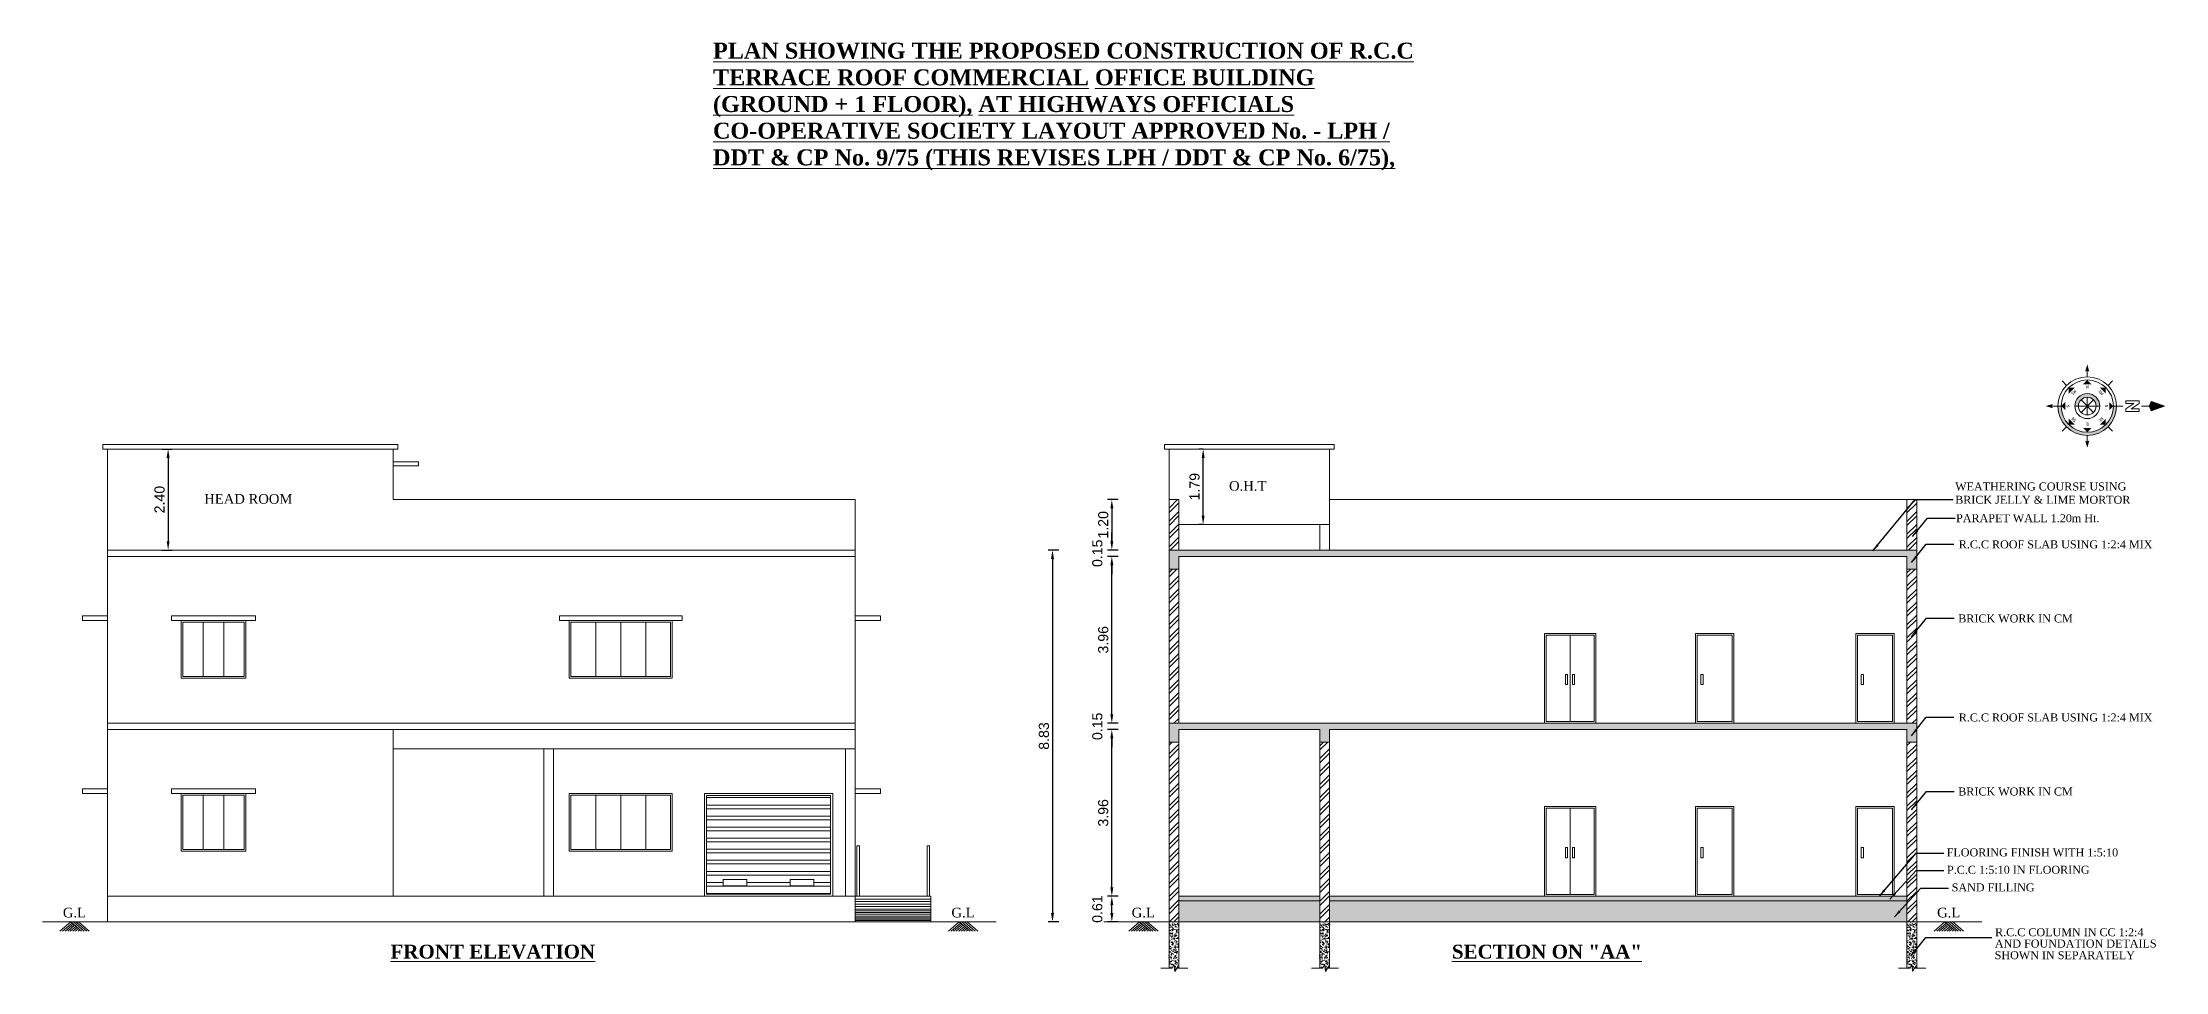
# Model space of a CAD drawing. Header units: metres. Extents: x -296 to -169, y -1394 to -1313.
# Drawn here: x -219.7 to -169.3, y -1334.9 to -1312.8 of the extents above; entities that cross this region are included whole.
import ezdxf
from ezdxf.enums import TextEntityAlignment as Align

# ---------------------------------------------------------------- set-up
doc = ezdxf.new("R2010")
doc.units = ezdxf.units.M
doc.header["$MEASUREMENT"] = 0
doc.header["$PDMODE"] = 2
doc.styles.add('Arial', font='times.ttf', dxfattribs={"height": 9})
doc.styles.add('Arial-Bold', font='times.ttf')
doc.styles.add('CORPORATION', font='arial.ttf')
doc.styles.add('RomanS', font='monos.ttf')
doc.styles.add('STYLE1', font='tahoma.ttf', dxfattribs={"height": 0.23})
doc.dimstyles.new('BLG DIM-1', dxfattribs={"dimtxt": 0.23, "dimasz": 0.23, "dimexe": 0.1, "dimexo": 0.15, "dimgap": 0.08, "dimtad": 1, "dimzin": 0, "dimdsep": 46, "dimtxsty": 'Arial', "dimcen": 0.09, "dimclrd": 8, "dimclre": 8, "dimclrt": 7, "dimadec": 0, "dimazin": 0, "dimtfac": 1, "dimtofl": 0, "dimtmove": 2, "dimatfit": 3, "dimfxl": 0, "dimtolj": 1, "dimtzin": 0, "dimarcsym": 0})
doc.dimstyles.new('STY', dxfattribs={"dimscale": 0.9, "dimtxt": 0.23, "dimasz": 0.18, "dimexe": 0.15, "dimexo": 0.6, "dimgap": 0.1, "dimtad": 1, "dimtih": 1, "dimtoh": 1, "dimzin": 0, "dimdsep": 46, "dimtxsty": 'STYLE1', "dimblk": 'CLOSEDBLANK', "dimcen": 0.09375, "dimdle": 0.1, "dimse1": 1, "dimse2": 1, "dimadec": 0, "dimazin": 0, "dimtfac": 1, "dimtmove": 2, "dimatfit": 2, "dimfxl": 0, "dimtolj": 1, "dimtzin": 0, "dimarcsym": 0})

# ---------------------------------------------------------------- blocks, each defined once
blk = doc.blocks.new('*D81')
at = {"color": 7, "lineweight": -2}
for p, q in [((-216.88, -1322.461), (-216.632, -1322.461)), ((-216.732, -1322.671), (-216.732, -1324.651)), ((-216.88, -1324.861), (-216.632, -1324.861))]:
    blk.add_line(p, q, dxfattribs=at)
at = {"color": 7, "lineweight": -3}
for points in [[(-216.767, -1322.671), (-216.697, -1322.671), (-216.732, -1322.461)], [(-216.767, -1324.651), (-216.697, -1324.651), (-216.732, -1324.861)]]:
    blk.add_solid(points, dxfattribs=at)
at = {"layer": 'Defpoints', "color": 0, "lineweight": -3}
for p in [(-217.03, -1322.461), (-217.03, -1324.861), (-216.732, -1324.861)]:
    blk.add_point(p, dxfattribs=at)
at = {"color": 7, "lineweight": 18, "insert": (-216.935, -1323.661), "char_height": 0.24, "attachment_point": 5, "rotation": 90, "style": 'CORPORATION'}
blk.add_mtext('\\A1;2.40', dxfattribs=at)
blk = doc.blocks.new('*D82')
at = {"color": 7, "lineweight": -2}
for p, q in [((-192.15, -1322.461), (-192.25, -1322.461)), ((-192.15, -1324.041), (-192.15, -1322.671)), ((-192.15, -1324.251), (-192.25, -1324.251))]:
    blk.add_line(p, q, dxfattribs=at)
at = {"color": 7, "lineweight": -3}
for points in [[(-192.185, -1322.671), (-192.115, -1322.671), (-192.15, -1322.461)], [(-192.185, -1324.041), (-192.115, -1324.041), (-192.15, -1324.251)]]:
    blk.add_solid(points, dxfattribs=at)
at = {"layer": 'Defpoints', "color": 0, "lineweight": -3}
for p in [(-192.15, -1322.461), (-192.121, -1322.461), (-192.121, -1324.251)]:
    blk.add_point(p, dxfattribs=at)
at = {"color": 7, "lineweight": 18, "insert": (-192.353, -1323.356), "char_height": 0.24, "attachment_point": 5, "rotation": 90, "style": 'CORPORATION'}
blk.add_mtext('\\A1;1.79', dxfattribs=at)
blk = doc.blocks.new('*D83')
at = {"color": 7, "lineweight": -2}
for p, q in [((-194.169, -1333.081), (-194.419, -1333.081)), ((-194.319, -1333.481), (-194.319, -1333.291)), ((-194.169, -1333.691), (-194.419, -1333.691))]:
    blk.add_line(p, q, dxfattribs=at)
at = {"color": 7, "lineweight": -3}
for points in [[(-194.354, -1333.291), (-194.284, -1333.291), (-194.319, -1333.081)], [(-194.354, -1333.481), (-194.284, -1333.481), (-194.319, -1333.691)]]:
    blk.add_solid(points, dxfattribs=at)
at = {"layer": 'Defpoints', "color": 0, "lineweight": -3}
for p in [(-194.319, -1333.081), (-192.729, -1333.081), (-192.729, -1333.691)]:
    blk.add_point(p, dxfattribs=at)
at = {"color": 7, "lineweight": 18, "insert": (-194.662, -1333.386), "char_height": 0.24, "attachment_point": 5, "rotation": 90, "style": 'CORPORATION'}
blk.add_mtext('\\A1;0.61', dxfattribs=at)
blk = doc.blocks.new('*D84')
at = {"color": 7, "lineweight": -2}
for p, q in [((-194.169, -1329.121), (-194.419, -1329.121)), ((-194.319, -1332.871), (-194.319, -1329.331)), ((-194.169, -1333.081), (-194.419, -1333.081))]:
    blk.add_line(p, q, dxfattribs=at)
at = {"color": 7, "lineweight": -3}
for points in [[(-194.354, -1329.331), (-194.284, -1329.331), (-194.319, -1329.121)], [(-194.354, -1332.871), (-194.284, -1332.871), (-194.319, -1333.081)]]:
    blk.add_solid(points, dxfattribs=at)
at = {"layer": 'Defpoints', "color": 0, "lineweight": -3}
for p in [(-194.319, -1329.121), (-192.729, -1329.121), (-192.729, -1333.081)]:
    blk.add_point(p, dxfattribs=at)
at = {"color": 7, "lineweight": 18, "insert": (-194.522, -1331.101), "char_height": 0.24, "attachment_point": 5, "rotation": 90, "style": 'CORPORATION'}
blk.add_mtext('\\A1;3.96', dxfattribs=at)
blk = doc.blocks.new('*D85')
at = {"color": 7, "lineweight": -2}
for p, q in [((-194.319, -1328.761), (-194.319, -1328.551)), ((-194.169, -1328.971), (-194.419, -1328.971)), ((-194.169, -1329.121), (-194.419, -1329.121)), ((-194.319, -1329.331), (-194.319, -1329.541))]:
    blk.add_line(p, q, dxfattribs=at)
at = {"color": 7, "lineweight": -3}
for points in [[(-194.354, -1328.761), (-194.284, -1328.761), (-194.319, -1328.971)], [(-194.354, -1329.331), (-194.284, -1329.331), (-194.319, -1329.121)]]:
    blk.add_solid(points, dxfattribs=at)
at = {"layer": 'Defpoints', "color": 0, "lineweight": -3}
for p in [(-194.319, -1329.121), (-192.729, -1328.971), (-192.729, -1329.121)]:
    blk.add_point(p, dxfattribs=at)
at = {"color": 7, "lineweight": 18, "insert": (-194.662, -1329.046), "char_height": 0.24, "attachment_point": 5, "rotation": 90, "style": 'CORPORATION'}
blk.add_mtext('\\A1;0.15', dxfattribs=at)
blk = doc.blocks.new('*D86')
at = {"color": 7, "lineweight": -2}
for p, q in [((-194.169, -1325.011), (-194.419, -1325.011)), ((-194.319, -1328.761), (-194.319, -1325.221)), ((-194.169, -1328.971), (-194.419, -1328.971))]:
    blk.add_line(p, q, dxfattribs=at)
at = {"color": 7, "lineweight": -3}
for points in [[(-194.354, -1325.221), (-194.284, -1325.221), (-194.319, -1325.011)], [(-194.354, -1328.761), (-194.284, -1328.761), (-194.319, -1328.971)]]:
    blk.add_solid(points, dxfattribs=at)
at = {"layer": 'Defpoints', "color": 0, "lineweight": -3}
for p in [(-194.319, -1325.011), (-192.729, -1325.011), (-192.729, -1328.971)]:
    blk.add_point(p, dxfattribs=at)
at = {"color": 7, "lineweight": 18, "insert": (-194.522, -1326.991), "char_height": 0.24, "attachment_point": 5, "rotation": 90, "style": 'CORPORATION'}
blk.add_mtext('\\A1;3.96', dxfattribs=at)
blk = doc.blocks.new('*D87')
at = {"color": 7, "lineweight": -2}
for p, q in [((-194.319, -1324.651), (-194.319, -1324.441)), ((-194.169, -1324.861), (-194.419, -1324.861)), ((-194.169, -1325.011), (-194.419, -1325.011)), ((-194.319, -1325.221), (-194.319, -1325.431))]:
    blk.add_line(p, q, dxfattribs=at)
at = {"color": 7, "lineweight": -3}
for points in [[(-194.354, -1324.651), (-194.284, -1324.651), (-194.319, -1324.861)], [(-194.354, -1325.221), (-194.284, -1325.221), (-194.319, -1325.011)]]:
    blk.add_solid(points, dxfattribs=at)
at = {"layer": 'Defpoints', "color": 0, "lineweight": -3}
for p in [(-194.319, -1324.861), (-192.729, -1324.861), (-192.729, -1325.011)]:
    blk.add_point(p, dxfattribs=at)
at = {"color": 7, "lineweight": 18, "insert": (-194.662, -1324.936), "char_height": 0.24, "attachment_point": 5, "rotation": 90, "style": 'CORPORATION'}
blk.add_mtext('\\A1;0.15', dxfattribs=at)
blk = doc.blocks.new('*D88')
at = {"color": 7, "lineweight": -2}
for p, q in [((-194.169, -1323.661), (-194.419, -1323.661)), ((-194.319, -1323.871), (-194.319, -1324.651)), ((-194.169, -1324.861), (-194.419, -1324.861))]:
    blk.add_line(p, q, dxfattribs=at)
at = {"color": 7, "lineweight": -3}
for points in [[(-194.354, -1323.871), (-194.284, -1323.871), (-194.319, -1323.661)], [(-194.354, -1324.651), (-194.284, -1324.651), (-194.319, -1324.861)]]:
    blk.add_solid(points, dxfattribs=at)
at = {"layer": 'Defpoints', "color": 0, "lineweight": -3}
for p in [(-192.729, -1323.661), (-194.319, -1324.861), (-192.729, -1324.861)]:
    blk.add_point(p, dxfattribs=at)
at = {"color": 7, "lineweight": 18, "insert": (-194.522, -1324.261), "char_height": 0.24, "attachment_point": 5, "rotation": 90, "style": 'CORPORATION'}
blk.add_mtext('\\A1;1.20', dxfattribs=at)
blk = doc.blocks.new('*D89')
at = {"color": 7, "lineweight": -2}
for p, q in [((-195.578, -1324.861), (-195.828, -1324.861)), ((-195.728, -1325.071), (-195.728, -1333.481)), ((-195.578, -1333.691), (-195.828, -1333.691))]:
    blk.add_line(p, q, dxfattribs=at)
at = {"color": 7, "lineweight": -3}
for points in [[(-195.763, -1325.071), (-195.693, -1325.071), (-195.728, -1324.861)], [(-195.763, -1333.481), (-195.693, -1333.481), (-195.728, -1333.691)]]:
    blk.add_solid(points, dxfattribs=at)
at = {"layer": 'Defpoints', "color": 0, "lineweight": -3}
for p in [(-192.959, -1324.861), (-195.728, -1333.691), (-192.959, -1333.691)]:
    blk.add_point(p, dxfattribs=at)
at = {"color": 7, "lineweight": 18, "insert": (-195.931, -1329.276), "char_height": 0.24, "attachment_point": 5, "rotation": 90, "style": 'CORPORATION'}
blk.add_mtext('\\A1;8.83', dxfattribs=at)
blk = doc.blocks.new('_ClosedBlank')
at = {"color": 0, "linetype": 'ByBlock', "lineweight": -2}
for p, q in [((-1, 0.17), (0, 0)), ((-1, 0.17), (-1, -0.17)), ((0, 0), (-1, -0.17))]:
    blk.add_line(p, q, dxfattribs=at)
blk = doc.blocks.new('Anno_North_J_Metric')
at = {"linetype": 'ByBlock', "lineweight": -2}
h = blk.add_hatch(color=0, dxfattribs=at)
h.paths.add_polyline_path([(-4.17, 0), (-4.68, 0, 1), (4.68, 0), (4.17, 0, -1)])
h.paths.add_polyline_path([(1.41, 0), (2, 0, 1), (-2, 0), (-1.41, 0, -1)])
at = {"color": 0, "linetype": 'ByBlock', "lineweight": -2}
for p, q in [((-3.31, 3.31), (-4.01, 4.01)), ((0, 4.68), (0, 5.67)), ((3.31, 3.31), (4.01, 4.01)), ((-4.68, 0), (-5.67, 0)), ((-4.68, 0), (-4.17, 0)), ((-1.41, 0), (-2, 0)), ((-1.41, 0), (1.41, 0)), ((1.41, 0), (-1.41, 0)), ((-1, 1), (1, -1)), ((-1, -1), (1, 1)), ((1, -1), (-1, 1)), ((1, 1), (-1, -1)), ((0, 1.41), (0, -1.41)), ((0, -1.41), (0, 1.41)), ((1.41, 0), (2, 0)), ((4.68, 0), (4.17, 0)), ((4.68, 0), (5.67, 0)), ((6.17, 0.4), (6.17, 0.82)), ((6.17, 0.82), (8.27, 0.82)), ((7.43, 0.4), (6.17, 0.4)), ((6.17, -0.44), (7.43, 0.4)), ((8.27, 0.4), (7.01, -0.44)), ((8.27, 0.82), (8.27, 0.4)), ((8.67, 0), (9.83, 0)), ((-3.31, -3.31), (-4.01, -4.01)), ((3.31, -3.31), (4.01, -4.01)), ((6.17, -0.86), (6.17, -0.44)), ((8.27, -0.86), (6.17, -0.86)), ((7.01, -0.44), (8.27, -0.44)), ((8.27, -0.44), (8.27, -0.86)), ((0, -4.68), (0, -5.67))]:
    blk.add_line(p, q, dxfattribs=at)
for radius in [4.68, 4.17, 2, 1.41]:
    blk.add_circle((0, 0), radius, dxfattribs=at)
for points in [[(0, 4.17), (0.67, 3.5), (-0.67, 3.5)], [(-0.33, 5.5), (0, 5.67), (0, 6.67)], [(0, 6.67), (0.33, 5.5), (0, 5.67)], [(-6.67, 0), (-5.5, 0.33), (-5.67, 0)], [(-5.5, -0.33), (-5.67, 0), (-6.67, 0)], [(-4.17, 0), (-3.5, 0.67), (-3.5, -0.67)], [(-2.95, 2.95), (-2, 2.95), (-2.95, 2)], [(2.95, 2.95), (2.95, 2), (2, 2.95)], [(4.17, 0), (3.5, -0.67), (3.5, 0.67)], [(12.5, 0), (10.17, 0.83), (9.83, 0)], [(9.83, 0), (10.17, -0.83), (12.5, 0)], [(-2.95, -2.95), (-2.95, -2), (-2, -2.95)], [(2.95, -2.95), (2, -2.95), (2.95, -2)], [(0, -4.17), (-0.67, -3.5), (0.67, -3.5)], [(0, -6.67), (-0.33, -5.5), (0, -5.67)], [(0.33, -5.5), (0, -5.67), (0, -6.67)]]:
    blk.add_solid(points, dxfattribs=at)
at = {"color": 0, "linetype": 'ByBlock', "lineweight": -2, "style": 'RomanS'}
for s, rotation, p in [('S', 270, (-3.33, 0)), ('SW', 45, (-2, 2)), ('NW', 315, (2, 2)), ('N', 270, (2.83, 0)), ('SE', 135, (-2, -2)), ('E', 180, (0, -2.67)), ('NE', 225, (2, -2))]:
    blk.add_text(s, height=0.5, rotation=rotation, dxfattribs=at).set_placement(p, align=Align.CENTER)
blk.add_text('W', height=0.5, dxfattribs=at).set_placement((0, 2.83), align=Align.CENTER)

msp = doc.modelspace()

# ---------------------------------------------------------------- hatches: boundary and pattern name
at = {"linetype": 'ByBlock', "lineweight": 18}
h = msp.add_hatch(dxfattribs=at)
h.set_pattern_fill('ANSI32', color=256, scale=0.58)
h.set_pattern_definition([(45, (-4310.59307, -671.67606), (-0.153795725, 0.153795725), []), (45, (-4310.49054, -671.67606), (-0.153795725, 0.153795725), [])])
h.paths.add_polyline_path([(-192.729, -1323.661), (-192.959, -1323.661), (-192.959, -1324.861), (-192.729, -1324.861)])
h.paths.add_polyline_path([(-175.434, -1324.861), (-175.204, -1324.861), (-175.204, -1323.661), (-175.434, -1323.661)])
h = msp.add_hatch(dxfattribs=at)
h.set_pattern_fill('AR-CONC', color=256, scale=0.02)
h.set_pattern_definition([(50, (-4310.59307, -672.28606), (0.1434520365, -0.012550427), [0.015, -0.165]), (355, (-4310.59307, -672.28606), (-0.0277502667, 0.1504384267), [0.012, -0.132]), (100.4514445, (-4310.58112, -672.2871), (0.1157017693, 0.137887998), [0.0127480384, -0.1402284224]), (46.1842, (-4310.59307, -672.24606), (0.213448266, -0.033103856), [0.0225, -0.2475]), (96.6356355, (-4310.57528, -672.24882), (0.186932389, 0.19482372), [0.019122068, -0.210342752]), (351.184164, (-4310.59307, -672.24606), (0.186932389, 0.19482372), [0.018, -0.198]), (21, (-4310.57307, -672.25606), (0.1193814104, -0.080523778), [0.015, -0.165]), (326, (-4310.57307, -672.25606), (0.0486630664, 0.145030009), [0.012, -0.132]), (71.4514447, (-4310.56312, -672.26277), (0.1680444753, 0.0645062306), [0.012748038, -0.1402284224]), (37.5, (-4310.59307, -672.286057), (0.00243197106, 0.06657877077), [0, -0.1304, 0, -0.134, 0, -0.1325]), (7.5, (-4310.59307, -672.28606), (0.0526139075, 0.0788823424), [0, -0.0764, 0, -0.1274, 0, -0.0505]), (327.5, (-4310.63767, -672.286057), (0.10676448723, -0.00451097435), [0, -0.05, 0, -0.156, 0, -0.207]), (317.5, (-4310.65767, -672.28606), (0.1166372339, 0.0200209965), [0, -0.065, 0, -0.1036, 0, -0.147])])
h.paths.add_polyline_path([(-192.729, -1325.011), (-175.434, -1325.011), (-175.434, -1325.311), (-175.204, -1325.311), (-175.204, -1324.861), (-192.959, -1324.861), (-192.959, -1325.311), (-192.729, -1325.311)])
h.paths.add_polyline_path([(-175.434, -1329.121), (-175.434, -1329.421), (-175.204, -1329.421), (-175.204, -1328.971), (-192.959, -1328.971), (-192.959, -1329.421), (-192.729, -1329.421), (-192.729, -1329.121), (-189.379, -1329.121), (-189.379, -1329.421), (-189.149, -1329.421), (-189.149, -1329.121)])
h.paths.add_polyline_path([(-175.434, -1333.081), (-189.149, -1333.081), (-189.149, -1333.191), (-175.434, -1333.191)])
h.paths.add_polyline_path([(-189.379, -1333.081), (-192.729, -1333.081), (-192.729, -1333.191), (-189.379, -1333.191)])
h = msp.add_hatch(dxfattribs=at)
h.set_pattern_fill('ANSI32', color=256, scale=0.58)
h.set_pattern_definition([(45, (-4310.59307, -672.28606), (-0.153795725, 0.153795725), []), (45, (-4310.49054, -672.28606), (-0.153795725, 0.153795725), [])])
h.paths.add_polyline_path([(-192.729, -1329.421), (-192.959, -1329.421), (-192.959, -1333.691), (-192.729, -1333.691)])
h.paths.add_polyline_path([(-189.379, -1333.691), (-189.149, -1333.691), (-189.149, -1329.421), (-189.379, -1329.421)])
h.paths.add_polyline_path([(-175.434, -1333.691), (-175.204, -1333.691), (-175.204, -1329.421), (-175.434, -1329.421)])
h.paths.add_polyline_path([(-175.434, -1328.971), (-175.204, -1328.971), (-175.204, -1325.311), (-175.434, -1325.311)])
h.paths.add_polyline_path([(-192.959, -1328.971), (-192.729, -1328.971), (-192.729, -1325.311), (-192.959, -1325.311)])
h = msp.add_hatch(dxfattribs=at)
h.set_pattern_fill('ANSI32', color=256, scale=0.7, angle=135)
h.set_pattern_definition([(180, (-4310.59307, -674.2276), (0, -0.2625), []), (180, (-4310.68057, -674.1401), (0, -0.2625), [])])
h.paths.add_polyline_path([(-203.945, -1330.691), (-203.945, -1333.031), (-200.997, -1333.031), (-200.997, -1330.691)])
h.paths.add_polyline_path([(-201.956, -1332.683), (-201.395, -1332.683), (-201.395, -1332.837), (-201.956, -1332.837)], flags=16)
h.paths.add_polyline_path([(-202.987, -1332.683), (-202.987, -1332.837), (-203.548, -1332.837), (-203.548, -1332.683)], flags=16)
h = msp.add_hatch(dxfattribs=at)
h.set_pattern_fill('AR-SAND', color=256, scale=0.1)
h.set_pattern_definition([(37.5, (-4310.59307, -672.89606), (-0.006299336, 0.192682377), [0, -0.152, 0, -0.17, 0, -0.1625]), (7.5, (-4310.59307, -672.89606), (0.17697767, 0.282214607), [0, -0.082, 0, -0.137, 0, -0.0525]), (327.5, (-4310.71607, -672.89606), (0.311414186, 0.0005659054), [0, -0.05, 0, -0.18, 0, -0.235]), (317.5, (-4310.71607, -672.89606), (0.30061266, 0.087767556), [0, -0.025, 0, -0.118, 0, -0.135])])
h.paths.add_polyline_path([(-189.379, -1333.691), (-189.379, -1333.191), (-192.729, -1333.191), (-192.729, -1333.691)])
h.paths.add_polyline_path([(-175.434, -1333.691), (-175.434, -1333.191), (-189.149, -1333.191), (-189.149, -1333.691)])
h = msp.add_hatch(dxfattribs=at)
h.set_pattern_fill('AR-CONC', color=256, scale=0.02)
h.set_pattern_definition([(50, (-4310.59307, -672.89606), (0.1434520365, -0.012550427), [0.015, -0.165]), (355, (-4310.59307, -672.89606), (-0.0277502667, 0.150438427), [0.012, -0.132]), (100.4514445, (-4310.58112, -672.8971), (0.1157017693, 0.137887998), [0.0127480384, -0.1402284224]), (46.1842, (-4310.59307, -672.85606), (0.213448266, -0.033103856), [0.0225, -0.2475]), (96.6356355, (-4310.57528, -672.85882), (0.186932389, 0.19482372), [0.019122068, -0.210342752]), (351.184164, (-4310.59307, -672.85606), (0.186932389, 0.19482372), [0.018, -0.198]), (21, (-4310.57307, -672.86606), (0.1193814104, -0.080523778), [0.015, -0.165]), (326, (-4310.57307, -672.86606), (0.0486630664, 0.145030009), [0.012, -0.132]), (71.4514447, (-4310.56312, -672.87277), (0.1680444753, 0.0645062306), [0.012748038, -0.1402284224]), (37.5, (-4310.59307, -672.896057), (0.00243197106, 0.06657877077), [0, -0.1304, 0, -0.134, 0, -0.1325]), (7.5, (-4310.59307, -672.89606), (0.0526139075, 0.0788823424), [0, -0.0764, 0, -0.1274, 0, -0.0505]), (327.5, (-4310.63767, -672.896057), (0.10676448723, -0.00451097435), [0, -0.05, 0, -0.156, 0, -0.207]), (317.5, (-4310.65767, -672.89606), (0.1166372339, 0.0200209965), [0, -0.065, 0, -0.1036, 0, -0.147])])
h.paths.add_polyline_path([(-192.729, -1333.691), (-192.959, -1333.691), (-192.959, -1334.786), (-192.887, -1334.786), (-192.848, -1334.696), (-192.822, -1334.869), (-192.779, -1334.786), (-192.729, -1334.786)])
h = msp.add_hatch(dxfattribs=at)
h.set_pattern_fill('AR-CONC', color=256, scale=0.02)
h.set_pattern_definition([(50, (-4307.01307, -672.89606), (0.1434520365, -0.012550427), [0.015, -0.165]), (355, (-4307.01307, -672.89606), (-0.0277502667, 0.150438427), [0.012, -0.132]), (100.4514445, (-4307.00112, -672.8971), (0.1157017693, 0.137887998), [0.0127480384, -0.1402284224]), (46.1842, (-4307.01307, -672.85606), (0.213448266, -0.033103856), [0.0225, -0.2475]), (96.6356355, (-4306.99528, -672.85882), (0.186932389, 0.19482372), [0.019122068, -0.210342752]), (351.184164, (-4307.01307, -672.85606), (0.186932389, 0.19482372), [0.018, -0.198]), (21, (-4306.99307, -672.86606), (0.1193814104, -0.080523778), [0.015, -0.165]), (326, (-4306.99307, -672.86606), (0.0486630664, 0.145030009), [0.012, -0.132]), (71.4514447, (-4306.98312, -672.87277), (0.1680444753, 0.0645062306), [0.012748038, -0.1402284224]), (37.5, (-4307.01307, -672.896057), (0.00243197106, 0.06657877077), [0, -0.1304, 0, -0.134, 0, -0.1325]), (7.5, (-4307.01307, -672.89606), (0.0526139075, 0.0788823424), [0, -0.0764, 0, -0.1274, 0, -0.0505]), (327.5, (-4307.05767, -672.896057), (0.10676448723, -0.00451097435), [0, -0.05, 0, -0.156, 0, -0.207]), (317.5, (-4307.07767, -672.89606), (0.1166372339, 0.0200209965), [0, -0.065, 0, -0.1036, 0, -0.147])])
h.paths.add_polyline_path([(-189.149, -1333.691), (-189.379, -1333.691), (-189.379, -1334.786), (-189.307, -1334.786), (-189.268, -1334.696), (-189.242, -1334.869), (-189.199, -1334.786), (-189.149, -1334.786)])
h = msp.add_hatch(dxfattribs=at)
h.set_pattern_fill('AR-CONC', color=256, scale=0.02)
h.set_pattern_definition([(50, (-4293.06843, -672.89606), (0.1434520365, -0.012550427), [0.015, -0.165]), (355, (-4293.06843, -672.89606), (-0.0277502667, 0.150438427), [0.012, -0.132]), (100.4514445, (-4293.05648, -672.8971), (0.1157017693, 0.137887998), [0.0127480384, -0.1402284224]), (46.1842, (-4293.06843, -672.85606), (0.213448266, -0.033103856), [0.0225, -0.2475]), (96.6356355, (-4293.05065, -672.85882), (0.186932389, 0.19482372), [0.019122068, -0.210342752]), (351.184164, (-4293.06843, -672.85606), (0.186932389, 0.19482372), [0.018, -0.198]), (21, (-4293.04843, -672.86606), (0.1193814104, -0.080523778), [0.015, -0.165]), (326, (-4293.04843, -672.86606), (0.0486630664, 0.145030009), [0.012, -0.132]), (71.4514447, (-4293.03849, -672.87277), (0.1680444753, 0.0645062306), [0.012748038, -0.1402284224]), (37.5, (-4293.068434, -672.896057), (0.00243197106, 0.06657877077), [0, -0.1304, 0, -0.134, 0, -0.1325]), (7.5, (-4293.068434, -672.89606), (0.0526139075, 0.0788823424), [0, -0.0764, 0, -0.1274, 0, -0.0505]), (327.5, (-4293.113034, -672.896057), (0.10676448723, -0.00451097435), [0, -0.05, 0, -0.156, 0, -0.207]), (317.5, (-4293.13303, -672.89606), (0.1166372339, 0.0200209965), [0, -0.065, 0, -0.1036, 0, -0.147])])
h.paths.add_polyline_path([(-175.204, -1333.691), (-175.434, -1333.691), (-175.434, -1334.786), (-175.362, -1334.786), (-175.323, -1334.696), (-175.298, -1334.869), (-175.254, -1334.786), (-175.204, -1334.786)])

# ---------------------------------------------------------------- linework, layer by layer
for p, q in [((-218.279, -1322.461), (-218.279, -1322.351)), ((-218.279, -1322.351), (-211.277, -1322.351)), ((-218.279, -1322.461), (-211.277, -1322.461)), ((-218.169, -1333.691), (-218.169, -1322.461)), ((-211.387, -1323.661), (-211.387, -1322.461)), ((-211.277, -1322.461), (-211.277, -1322.351)), ((-193.069, -1322.461), (-193.069, -1322.351)), ((-193.069, -1322.351), (-189.039, -1322.351)), ((-193.069, -1322.461), (-189.039, -1322.461)), ((-192.959, -1333.691), (-192.959, -1322.461)), ((-189.149, -1324.861), (-189.149, -1322.461)), ((-189.039, -1322.461), (-189.039, -1322.351)), ((-211.387, -1322.761), (-210.787, -1322.761)), ((-211.387, -1322.861), (-210.787, -1322.861)), ((-210.787, -1322.861), (-210.787, -1322.761)), ((-211.387, -1323.661), (-200.414, -1323.661)), ((-200.414, -1333.691), (-200.414, -1323.661)), ((-192.959, -1323.661), (-192.729, -1323.661)), ((-192.729, -1324.861), (-192.729, -1323.661)), ((-189.149, -1323.661), (-175.204, -1323.661)), ((-175.434, -1324.861), (-175.434, -1323.661)), ((-175.204, -1333.691), (-175.204, -1323.661)), ((-192.729, -1324.251), (-189.149, -1324.251)), ((-189.379, -1324.861), (-189.379, -1324.251)), ((-218.169, -1324.861), (-200.414, -1324.861)), ((-218.169, -1325.011), (-200.414, -1325.011)), ((-192.959, -1324.861), (-175.204, -1324.861)), ((-192.729, -1328.971), (-192.729, -1325.011)), ((-192.729, -1325.011), (-175.434, -1325.011)), ((-175.434, -1328.971), (-175.434, -1325.011)), ((-192.959, -1325.311), (-192.729, -1325.311)), ((-175.434, -1325.311), (-175.204, -1325.311)), ((-218.769, -1326.531), (-218.769, -1326.421)), ((-218.769, -1326.421), (-218.169, -1326.421)), ((-218.169, -1326.531), (-218.769, -1326.531)), ((-215.896, -1327.861), (-215.896, -1326.571)), ((-215.412, -1327.861), (-215.412, -1326.571)), ((-206.574, -1327.861), (-206.574, -1326.571)), ((-205.982, -1327.861), (-205.982, -1326.571)), ((-205.39, -1327.861), (-205.39, -1326.571)), ((-199.814, -1326.421), (-200.414, -1326.421)), ((-200.414, -1326.531), (-199.814, -1326.531)), ((-199.814, -1326.531), (-199.814, -1326.421)), ((-183.434, -1326.881), (-183.434, -1328.931)), ((-218.169, -1328.971), (-200.414, -1328.971)), ((-218.169, -1329.121), (-200.414, -1329.121)), ((-211.387, -1329.121), (-211.387, -1333.081)), ((-192.959, -1328.971), (-175.204, -1328.971)), ((-192.729, -1333.691), (-192.729, -1329.121)), ((-192.729, -1329.121), (-189.379, -1329.121)), ((-189.379, -1333.691), (-189.379, -1329.121)), ((-189.149, -1333.691), (-189.149, -1329.121)), ((-189.149, -1329.121), (-175.434, -1329.121)), ((-175.434, -1333.691), (-175.434, -1329.121)), ((-211.387, -1329.581), (-200.414, -1329.581)), ((-207.805, -1333.081), (-207.805, -1329.581)), ((-207.577, -1333.081), (-207.577, -1329.581)), ((-200.644, -1333.081), (-200.644, -1329.581)), ((-192.959, -1329.421), (-192.729, -1329.421)), ((-189.379, -1329.421), (-189.149, -1329.421)), ((-175.434, -1329.421), (-175.204, -1329.421)), ((-218.769, -1330.641), (-218.769, -1330.531)), ((-218.769, -1330.531), (-218.169, -1330.531)), ((-218.169, -1330.641), (-218.769, -1330.641)), ((-199.814, -1330.531), (-200.414, -1330.531)), ((-200.414, -1330.641), (-199.814, -1330.641)), ((-199.814, -1330.641), (-199.814, -1330.531)), ((-215.896, -1331.971), (-215.896, -1330.681)), ((-215.412, -1331.971), (-215.412, -1330.681)), ((-206.574, -1331.971), (-206.574, -1330.681)), ((-205.982, -1331.971), (-205.982, -1330.681)), ((-205.39, -1331.971), (-205.39, -1330.681)), ((-183.434, -1330.991), (-183.434, -1333.041)), ((-200.373, -1333.081), (-200.373, -1331.881)), ((-200.373, -1331.881), (-200.313, -1331.881)), ((-200.313, -1331.881), (-200.313, -1333.081)), ((-198.707, -1333.081), (-198.707, -1331.881)), ((-198.707, -1331.881), (-198.647, -1331.881)), ((-198.647, -1331.881), (-198.647, -1333.081)), ((-218.169, -1333.081), (-198.614, -1333.081)), ((-200.414, -1333.147), (-198.614, -1333.147)), ((-198.614, -1333.691), (-198.614, -1333.081)), ((-192.729, -1333.081), (-189.379, -1333.081)), ((-189.149, -1333.081), (-175.434, -1333.081)), ((-200.414, -1333.206), (-198.614, -1333.206)), ((-200.414, -1333.273), (-198.614, -1333.273)), ((-200.414, -1333.322), (-198.614, -1333.322)), ((-200.414, -1333.385), (-198.614, -1333.385)), ((-200.414, -1333.428), (-198.614, -1333.428)), ((-200.414, -1333.464), (-198.614, -1333.464)), ((-200.414, -1333.505), (-198.614, -1333.505)), ((-200.414, -1333.552), (-198.614, -1333.552)), ((-200.414, -1333.59), (-198.614, -1333.59)), ((-200.414, -1333.623), (-198.614, -1333.623)), ((-200.414, -1333.659), (-198.614, -1333.659)), ((-192.729, -1333.191), (-189.379, -1333.191)), ((-189.149, -1333.191), (-175.434, -1333.191)), ((-218.169, -1333.691), (-198.614, -1333.691)), ((-192.959, -1333.691), (-175.204, -1333.691)), ((-192.959, -1333.691), (-192.959, -1334.786)), ((-192.729, -1333.691), (-192.729, -1334.786)), ((-189.379, -1333.691), (-189.379, -1334.786)), ((-189.149, -1333.691), (-189.149, -1334.786)), ((-175.434, -1333.691), (-175.434, -1334.786)), ((-175.204, -1333.691), (-175.204, -1334.786)), ((-193.157, -1334.786), (-192.887, -1334.786)), ((-192.887, -1334.786), (-192.848, -1334.696)), ((-192.848, -1334.696), (-192.822, -1334.869)), ((-192.822, -1334.869), (-192.779, -1334.786)), ((-192.779, -1334.786), (-192.513, -1334.786)), ((-189.577, -1334.786), (-189.307, -1334.786)), ((-189.307, -1334.786), (-189.268, -1334.696)), ((-189.268, -1334.696), (-189.242, -1334.869)), ((-189.242, -1334.869), (-189.199, -1334.786)), ((-189.199, -1334.786), (-188.933, -1334.786)), ((-175.632, -1334.786), (-175.362, -1334.786)), ((-175.362, -1334.786), (-175.323, -1334.696)), ((-175.323, -1334.696), (-175.298, -1334.869)), ((-175.298, -1334.869), (-175.254, -1334.786)), ((-175.254, -1334.786), (-174.988, -1334.786))]:
    msp.add_line(p, q, dxfattribs=at)
at = {"lineweight": 18, "ltscale": 10}
for p, q in [((-218.169, -1333.691), (-219.716, -1333.691)), ((-219.044, -1333.691), (-219.301, -1333.911)), ((-219.014, -1333.717), (-219.24, -1333.911)), ((-218.983, -1333.744), (-219.178, -1333.911)), ((-218.952, -1333.77), (-219.117, -1333.911)), ((-218.922, -1333.796), (-219.056, -1333.911)), ((-219.044, -1333.691), (-218.788, -1333.911)), ((-218.891, -1333.823), (-218.994, -1333.911)), ((-218.983, -1333.691), (-218.726, -1333.911)), ((-218.86, -1333.849), (-218.933, -1333.911)), ((-218.922, -1333.691), (-218.665, -1333.911)), ((-218.83, -1333.875), (-218.872, -1333.911)), ((-218.86, -1333.691), (-218.604, -1333.911)), ((-197.066, -1333.691), (-198.614, -1333.691)), ((-197.942, -1333.691), (-198.199, -1333.911)), ((-197.911, -1333.717), (-198.137, -1333.911)), ((-197.881, -1333.744), (-198.076, -1333.911)), ((-197.85, -1333.77), (-198.015, -1333.911)), ((-197.819, -1333.796), (-197.953, -1333.911)), ((-197.942, -1333.691), (-197.685, -1333.911)), ((-197.789, -1333.823), (-197.892, -1333.911)), ((-197.881, -1333.691), (-197.624, -1333.911)), ((-197.758, -1333.849), (-197.831, -1333.911)), ((-197.819, -1333.691), (-197.563, -1333.911)), ((-197.727, -1333.875), (-197.769, -1333.911)), ((-197.758, -1333.691), (-197.501, -1333.911)), ((-192.959, -1333.691), (-194.507, -1333.691)), ((-193.66, -1333.691), (-193.917, -1333.911)), ((-193.629, -1333.717), (-193.855, -1333.911)), ((-193.599, -1333.744), (-193.794, -1333.911)), ((-193.568, -1333.77), (-193.733, -1333.911)), ((-193.537, -1333.796), (-193.671, -1333.911)), ((-193.66, -1333.691), (-193.403, -1333.911)), ((-193.507, -1333.823), (-193.61, -1333.911)), ((-193.599, -1333.691), (-193.342, -1333.911)), ((-193.476, -1333.849), (-193.549, -1333.911)), ((-193.537, -1333.691), (-193.281, -1333.911)), ((-193.445, -1333.875), (-193.487, -1333.911)), ((-193.476, -1333.691), (-193.219, -1333.911)), ((-173.657, -1333.691), (-175.204, -1333.691)), ((-174.532, -1333.691), (-174.789, -1333.911)), ((-174.502, -1333.717), (-174.728, -1333.911)), ((-174.471, -1333.744), (-174.666, -1333.911)), ((-174.44, -1333.77), (-174.605, -1333.911)), ((-174.41, -1333.796), (-174.544, -1333.911)), ((-174.532, -1333.691), (-174.276, -1333.911)), ((-174.379, -1333.823), (-174.482, -1333.911)), ((-174.471, -1333.691), (-174.215, -1333.911)), ((-174.348, -1333.849), (-174.421, -1333.911)), ((-174.41, -1333.691), (-174.153, -1333.911)), ((-174.318, -1333.875), (-174.36, -1333.911)), ((-174.348, -1333.691), (-174.092, -1333.911))]:
    msp.add_line(p, q, dxfattribs=at)
at = {"linetype": 'ByBlock', "lineweight": 18}
for points in [[(-216.419, -1326.531), (-216.649, -1326.531), (-216.649, -1326.421), (-214.659, -1326.421), (-214.659, -1326.531), (-214.889, -1326.531)], [(-207.207, -1326.531), (-207.437, -1326.531), (-207.437, -1326.421), (-204.527, -1326.421), (-204.527, -1326.531), (-204.757, -1326.531)], [(-216.419, -1330.641), (-216.649, -1330.641), (-216.649, -1330.531), (-214.659, -1330.531), (-214.659, -1330.641), (-214.889, -1330.641)]]:
    msp.add_lwpolyline(points, dxfattribs=at)
for points in [[(-216.419, -1326.531), (-214.889, -1326.531), (-214.889, -1327.901), (-216.419, -1327.901)], [(-216.379, -1326.571), (-214.929, -1326.571), (-214.929, -1327.861), (-216.379, -1327.861)], [(-207.207, -1326.531), (-204.757, -1326.531), (-204.757, -1327.901), (-207.207, -1327.901)], [(-207.167, -1326.571), (-204.797, -1326.571), (-204.797, -1327.861), (-207.167, -1327.861)], [(-184.044, -1326.841), (-182.824, -1326.841), (-182.824, -1328.971), (-184.044, -1328.971)], [(-184.004, -1326.881), (-182.864, -1326.881), (-182.864, -1328.931), (-184.004, -1328.931)], [(-180.458, -1326.841), (-179.548, -1326.841), (-179.548, -1328.971), (-180.458, -1328.971)], [(-180.418, -1326.881), (-179.588, -1326.881), (-179.588, -1328.931), (-180.418, -1328.931)], [(-176.648, -1326.841), (-175.738, -1326.841), (-175.738, -1328.971), (-176.648, -1328.971)], [(-176.608, -1326.881), (-175.778, -1326.881), (-175.778, -1328.931), (-176.608, -1328.931)], [(-183.494, -1327.813), (-183.545, -1327.813), (-183.545, -1328.056), (-183.494, -1328.056)], [(-183.327, -1327.813), (-183.378, -1327.813), (-183.378, -1328.056), (-183.327, -1328.056)], [(-180.278, -1327.813), (-180.329, -1327.813), (-180.329, -1328.056), (-180.278, -1328.056)], [(-176.468, -1327.813), (-176.519, -1327.813), (-176.519, -1328.056), (-176.468, -1328.056)], [(-216.419, -1330.641), (-214.889, -1330.641), (-214.889, -1332.011), (-216.419, -1332.011)], [(-207.207, -1330.641), (-204.757, -1330.641), (-204.757, -1332.011), (-207.207, -1332.011)], [(-203.995, -1330.641), (-200.947, -1330.641), (-200.947, -1333.081), (-203.995, -1333.081)], [(-216.379, -1330.681), (-214.929, -1330.681), (-214.929, -1331.971), (-216.379, -1331.971)], [(-207.167, -1330.681), (-204.797, -1330.681), (-204.797, -1331.971), (-207.167, -1331.971)], [(-203.945, -1330.691), (-200.997, -1330.691), (-200.997, -1333.031), (-203.945, -1333.031)], [(-184.044, -1330.951), (-182.824, -1330.951), (-182.824, -1333.081), (-184.044, -1333.081)], [(-184.004, -1330.991), (-182.864, -1330.991), (-182.864, -1333.041), (-184.004, -1333.041)], [(-180.458, -1330.951), (-179.548, -1330.951), (-179.548, -1333.081), (-180.458, -1333.081)], [(-180.418, -1330.991), (-179.588, -1330.991), (-179.588, -1333.041), (-180.418, -1333.041)], [(-176.648, -1330.951), (-175.738, -1330.951), (-175.738, -1333.081), (-176.648, -1333.081)], [(-176.608, -1330.991), (-175.778, -1330.991), (-175.778, -1333.041), (-176.608, -1333.041)], [(-183.494, -1331.923), (-183.545, -1331.923), (-183.545, -1332.166), (-183.494, -1332.166)], [(-183.327, -1331.923), (-183.378, -1331.923), (-183.378, -1332.166), (-183.327, -1332.166)], [(-180.278, -1331.923), (-180.329, -1331.923), (-180.329, -1332.166), (-180.278, -1332.166)], [(-176.468, -1331.923), (-176.519, -1331.923), (-176.519, -1332.166), (-176.468, -1332.166)], [(-203.548, -1332.683), (-202.987, -1332.683), (-202.987, -1332.837), (-203.548, -1332.837)], [(-201.395, -1332.683), (-201.956, -1332.683), (-201.956, -1332.837), (-201.395, -1332.837)]]:
    msp.add_lwpolyline(points, close=True, dxfattribs=at)

# ---------------------------------------------------------------- block references
at = {"linetype": 'ByBlock', "lineweight": 18, "xscale": 0.1486985885916961, "yscale": 0.1486985885916961, "zscale": 0.1486985885916961}
msp.add_blockref('Anno_North_J_Metric', (-171.152, -1321.441), dxfattribs=at)

# ---------------------------------------------------------------- texts
at = {"linetype": 'ByBlock', "lineweight": 18, "style": 'Arial-Bold'}
for s, p in [('HEAD ROOM', (-215.874, -1323.76)), ('O.H.T', (-191.535, -1323.45)), ('G.L', (-219.231, -1333.584)), ('G.L', (-198.129, -1333.584)), ('G.L', (-193.847, -1333.584)), ('G.L', (-174.719, -1333.584))]:
    msp.add_text(s, height=0.23, dxfattribs=at).set_placement(p)
at = {"lineweight": 18, "style": 'Arial'}
for s, p in [('FLOORING FINISH WITH 1:5:10', (-174.491, -1332.135)), ('P.C.C 1:5:10 IN FLOORING', (-174.484, -1332.547)), ('SAND FILLING', (-174.373, -1332.966)), ('AND FOUNDATION DETAILS', (-173.347, -1334.3)), ('R.C.C COLUMN IN CC 1:2:4', (-173.341, -1334.03)), ('SHOWN IN SEPARATELY', (-173.352, -1334.576))]:
    msp.add_text(s, height=0.19, dxfattribs=at).set_placement(p)
at = {"color": 7, "lineweight": 18, "insert": (-203.791, -1312.81), "char_height": 0.38, "width": 84.0622, "attachment_point": 1, "style": 'Arial-Bold'}
msp.add_mtext('\\A1;{\\fTimes New Roman|b1|i0|c186|p18;\\LPLAN SHOWING THE PROPOSED CONSTRUCTION OF R.C.C \\fTimes New Roman|b1|i0|c0|p18;\\P\\fTimes New Roman|b1|i0|c186|p18;TERRACE ROOF COMM\\fTimes New Roman|b1|i0|c0|p18;ERCIAL OFFICE \\fTimes New Roman|b1|i0|c186|p18;BUILDING\\fTimes New Roman|b1|i0|c0|p18; \\H1.83875x; \\H0.54385x;\\P(GROUND + 1 FLOOR)\\fTimes New Roman|b1|i0|c186|p18;,\\fTimes New Roman|b1|i0|c0|p18; AT HIGHWAYS OFFICIALS \\H1.55917x; \\H0.64137x;\\PCO-OPERATIVE SOCIETY LAYOUT APPROVED No. - LPH / \\H1.65164x; \\H0.60546x;\\PDDT & CP No. 9/75 (THIS REVISES LPH / DDT & CP No. 6/75), \\H1.62018x; }', dxfattribs=at)
at = {"lineweight": 18}
for s, insert, char_height, width, attachment_point, style in [('WEATHERING COURSE USING\\PBRICK JELLY & LIME MORTOR', (-174.289, -1323.764), 0.19, 7.33047, 7, 'Arial'), ('\\A1;PARAPET WALL 1.20m Ht.', (-174.268, -1324.202), 0.19, 7.33047, 7, 'Arial'), ('\\A1;R.C.C ROOF SLAB USING 1:2:4 MIX', (-174.204, -1324.824), 0.19, 7.33047, 7, 'Arial'), ('\\A1;BRICK WORK IN CM', (-174.216, -1326.583), 0.19, 7.33047, 7, 'Arial'), ('\\A1;R.C.C ROOF SLAB USING 1:2:4 MIX', (-174.204, -1328.934), 0.19, 7.33047, 7, 'Arial'), ('\\A1;BRICK WORK IN CM', (-174.216, -1330.693), 0.19, 7.33047, 7, 'Arial'), ('\\A1;{\\fTimes New Roman|b1|i0|c0|p18;\\LFRONT ELEVATION}', (-211.451, -1334.231), 0.33, 8.30931, 1, 'Arial-Bold'), ('\\A1;{\\fTimes New Roman|b1|i0|c0|p18;\\LSECTION ON "AA"}', (-186.242, -1334.231), 0.33, 8.30931, 1, 'Arial-Bold')]:
    msp.add_mtext(s, dxfattribs=dict(at, insert=insert, char_height=char_height, width=width, attachment_point=attachment_point, style=style))

# ---------------------------------------------------------------- dimensions: what is measured, and where the dimension line sits
at = {"color": 3, "lineweight": 18}
for base, p1, p2, picture, middle in [((-216.732, -1324.861), (-217.03, -1322.461), (-217.03, -1324.861), '*D81', (-216.935, -1323.661)), ((-192.15, -1322.461), (-192.121, -1324.251), (-192.121, -1322.461), '*D82', (-192.353, -1323.356)), ((-194.319, -1324.861), (-192.729, -1323.661), (-192.729, -1324.861), '*D88', (-194.522, -1324.261)), ((-194.319, -1324.861), (-192.729, -1325.011), (-192.729, -1324.861), '*D87', (-194.662, -1324.936)), ((-195.728, -1333.691), (-192.959, -1324.861), (-192.959, -1333.691), '*D89', (-195.931, -1329.276)), ((-194.319, -1325.011), (-192.729, -1328.971), (-192.729, -1325.011), '*D86', (-194.522, -1326.991)), ((-194.319, -1329.121), (-192.729, -1328.971), (-192.729, -1329.121), '*D85', (-194.662, -1329.046)), ((-194.319, -1329.121), (-192.729, -1333.081), (-192.729, -1329.121), '*D84', (-194.522, -1331.101)), ((-194.319, -1333.081), (-192.729, -1333.691), (-192.729, -1333.081), '*D83', (-194.662, -1333.386))]:
    dim = msp.add_linear_dim(base=base, p1=p1, p2=p2, angle=90, dimstyle='BLG DIM-1', override={"dimtxt": 0.24, "dimasz": 0.21, "dimtxsty": 'CORPORATION', "dimclrd": 7, "dimclre": 7}, dxfattribs=at)
    dim.commit()
    dim.dimension.update_dxf_attribs({"geometry": picture, "text_midpoint": middle})

# ---------------------------------------------------------------- leaders
at = {"lineweight": 18}
for points in [[(-176.243, -1324.877), (-175.237, -1323.662), (-174.34, -1323.662)], [(-175.303, -1324.54), (-174.95, -1324.1), (-174.292, -1324.1)], [(-175.303, -1324.54), (-174.95, -1324.1), (-174.292, -1324.1)], [(-175.328, -1325.159), (-174.976, -1324.719), (-174.318, -1324.719)], [(-175.326, -1326.92), (-174.974, -1326.481), (-174.316, -1326.481)], [(-175.328, -1329.269), (-174.976, -1328.829), (-174.318, -1328.829)], [(-175.326, -1331.03), (-174.974, -1330.591), (-174.316, -1330.591)], [(-176.089, -1333.078), (-175.219, -1332.06), (-174.561, -1332.06)], [(-175.843, -1333.152), (-175.219, -1332.468), (-174.561, -1332.468)], [(-175.731, -1333.572), (-175.108, -1332.887), (-174.45, -1332.887)], [(-175.34, -1334.502), (-174.988, -1334.062), (-173.422, -1334.062)]]:
    msp.add_leader(points, dimstyle='STY', override={"dimscale": 1}, dxfattribs=at)

doc.saveas('drawing.dxf')
